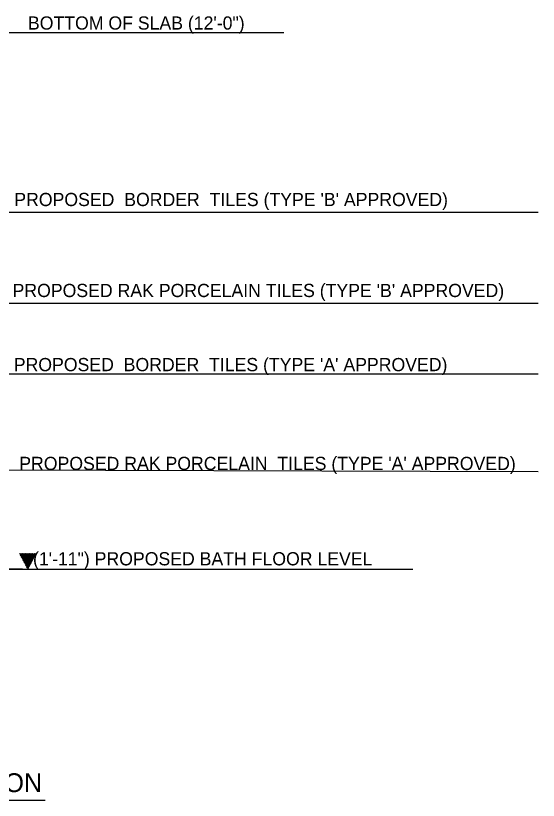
# Model space of a CAD drawing. Extents: x 10753 to 18704, y -5361 to 1140.
# Drawn here: x 15670.2 to 15788.9, y -3610.5 to -3432.2 of the extents above; entities that cross this region are included whole.
import ezdxf

# ---------------------------------------------------------------- set-up
doc = ezdxf.new("R2010")
doc.units = 0
doc.header["$LTSCALE"] = 30
doc.header["$MEASUREMENT"] = 0
doc.layers.get('0').update_dxf_attribs({"linetype": 'CONTINUOUS'})
doc.layers.add('SLINE', color=3, linetype='CONTINUOUS')
doc.layers.add('WALL', color=2, linetype='CONTINUOUS')
doc.styles.add('SMALL-DIM', font='stylu.ttf', dxfattribs={"height": 2})
doc.styles.add('Text 1-2', font='stylu.ttf', dxfattribs={"height": 1.5})

msp = doc.modelspace()

# ---------------------------------------------------------------- hatches: boundary and pattern name
h = msp.add_hatch()
h.set_pattern_fill('ANSI31', color=230, angle=90, style=0)
h.set_pattern_definition([(135, (12496.97085, -20965.65864), (-0.08838834765, -0.08838834765), [])])
h.paths.add_polyline_path([(15672.94475, -3558.03996), (15674.84116, -3554.40299), (15670.9974, -3554.40299)])

# ---------------------------------------------------------------- linework, layer by layer
at = {"color": 230}
for p, q in [((15640.74014, -3476.82469), (15788.86878, -3476.82469)), ((15641.58945, -3497.50873), (15788.86878, -3497.50873)), ((15633.42498, -3513.57195), (15788.86878, -3513.60485)), ((15643.0373, -3535.36304), (15788.86878, -3535.74332))]:
    msp.add_line(p, q, dxfattribs=at)
at = {"layer": 'SLINE'}
msp.add_line((15593.41146, -3610.4947), (15676.86464, -3610.4947), dxfattribs=at)
at = {"layer": 'WALL', "color": 9}
for p, q in [((15662.4925, -3436.00624), (15731.04586, -3436.00624)), ((15671.72044, -3558.00624), (15555.00808, -3558.00624))]:
    msp.add_line(p, q, dxfattribs=at)
at = {"layer": 'WALL', "color": 3}
msp.add_line((15662.4925, -3558.00624), (15760.39897, -3558.00624), dxfattribs=at)

# ---------------------------------------------------------------- texts
at = {"color": 230, "char_height": 3, "attachment_point": 1, "style": 'Text 1-2'}
for s, insert in [('     BOTTOM OF SLAB (12\'-0")', (15667.3692, -3432.36923)), ("   PROPOSED  BORDER  TILES (TYPE 'B' APPROVED)", (15666.49958, -3472.47444)), ("  PROPOSED RAK PORCELAIN TILES (TYPE 'B' APPROVED)", (15667.22064, -3493.14538)), ("   PROPOSED  BORDER  TILES (TYPE 'A' APPROVED)", (15666.37861, -3509.98785)), ("        PROPOSED RAK PORCELAIN  TILES (TYPE 'A' APPROVED)", (15662.05469, -3532.44746)), ('      (1\'-11") PROPOSED BATH FLOOR LEVEL', (15667.40436, -3554.11082))]:
    msp.add_mtext_dynamic_manual_height_columns(s, width=161.6099882, gutter_width=1, heights=[0], dxfattribs=dict(at, insert=insert))
at = {"layer": 'SLINE', "style": 'SMALL-DIM'}
msp.add_text('INTERNAL ELEVATION', height=4.2757912, dxfattribs=at).set_placement((15614.20552, -3608.63162, 0.04541))

doc.saveas('drawing.dxf')
